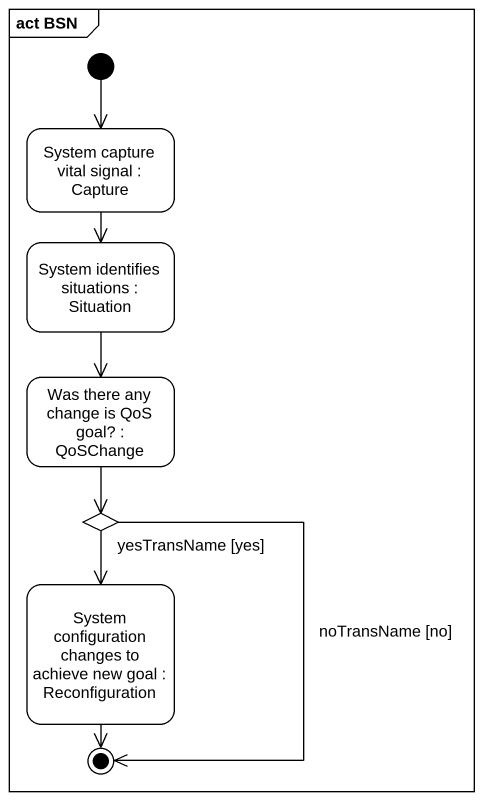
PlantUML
@startuml
mainframe act BSN
hide empty description
state "System capture vital signal : Capture" as System_capture_vital_signal
state "System identifies situations : Situation" as System_identifies_situations
state "Was there any change is QoS goal? : QoSChange" as Was_there_any_change_is_QoS
state choice1 <<choice>>
state "System configuration changes to achieve new goal : Reconfiguration" as System_configuration
[*] --> System_capture_vital_signal
System_capture_vital_signal --> System_identifies_situations
System_identifies_situations --> Was_there_any_change_is_QoS
Was_there_any_change_is_QoS --> choice1
choice1 --> System_configuration : yesTransName [yes]
choice1 --> [*] : noTransName [no]
System_configuration --> [*]
@enduml
